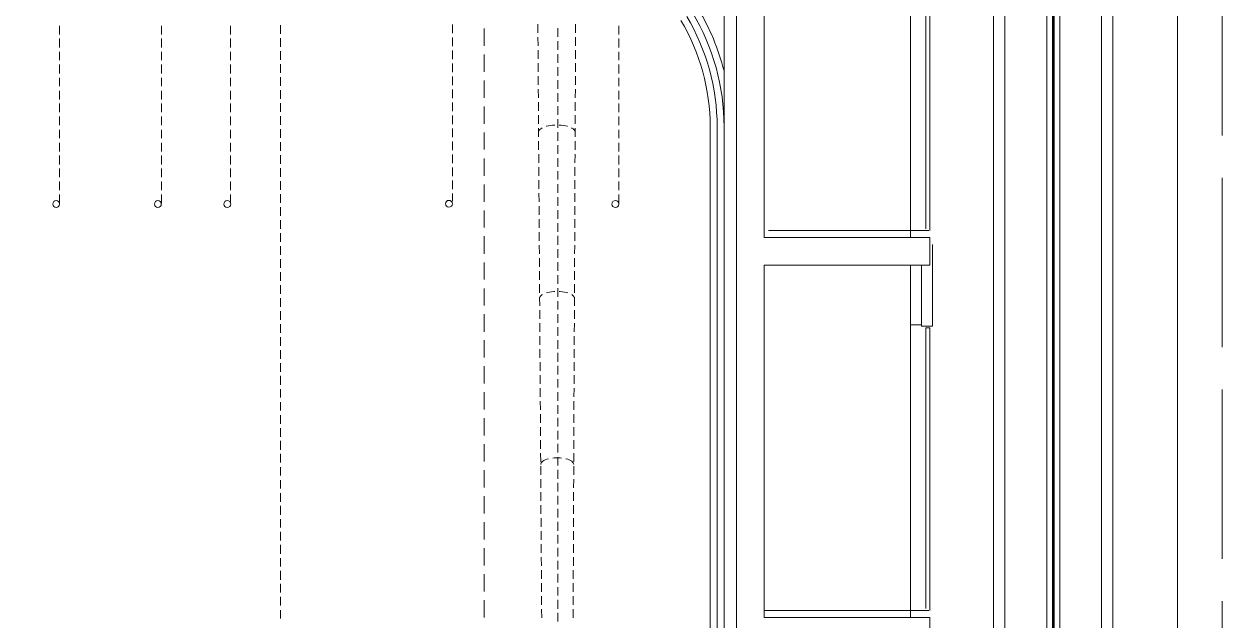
# Model space of a CAD drawing. Header units: millimetres. Extents: x 2546.3 to 2611.3, y 1346 to 1389.8.
# Drawn here: x 2594.29 to 2611.27, y 1365.52 to 1373.97 of the extents above; entities that cross this region are included whole.
import ezdxf

# ---------------------------------------------------------------- set-up
doc = ezdxf.new("R2010")
doc.units = ezdxf.units.MM
doc.linetypes.add('ACAD_ISO02W100', pattern=[15, 12, -3])
for name, color, linetype, lineweight in [('furniture', 175, 'Continuous', 5), ('projection', 145, 'Continuous', 5), ('sect3', 251, 'Continuous', 15), ('wall sections', 7, 'Continuous', 5)]:
    doc.layers.add(name, color=color, linetype=linetype, lineweight=lineweight)
doc.layers.add('sect2', color=177, linetype='Continuous')
doc.layers.add('small section', color=35, linetype='Continuous')

msp = doc.modelspace()

# ---------------------------------------------------------------- linework, layer by layer
at = {"layer": 'furniture', "linetype": 'Continuous', "lineweight": 0}
for points in [[(2594.794, 1373.941), (2594.794, 1373.818)], [(2596.237, 1373.941), (2596.237, 1373.818)], [(2597.218, 1373.941), (2597.218, 1373.818)], [(2597.926, 1373.949), (2597.926, 1373.827)], [(2600.362, 1373.958), (2600.362, 1373.835)], [(2600.812, 1373.657), (2600.812, 1373.902)], [(2601.574, 1373.839), (2601.573, 1373.962)], [(2601.855, 1373.784), (2601.855, 1373.907)], [(2602.107, 1373.839), (2602.108, 1373.962)], [(2602.719, 1373.941), (2602.719, 1373.818)], [(2594.794, 1373.757), (2594.794, 1373.634)], [(2596.237, 1373.757), (2596.237, 1373.634)], [(2597.218, 1373.757), (2597.218, 1373.634)], [(2597.926, 1373.765), (2597.926, 1373.642)], [(2600.362, 1373.773), (2600.362, 1373.651)], [(2601.575, 1373.655), (2601.574, 1373.777)], [(2601.855, 1373.6), (2601.855, 1373.723)], [(2602.107, 1373.655), (2602.107, 1373.778)], [(2602.719, 1373.757), (2602.719, 1373.634)], [(2594.794, 1373.572), (2594.794, 1373.45)], [(2596.237, 1373.572), (2596.237, 1373.45)], [(2597.218, 1373.572), (2597.218, 1373.45)], [(2597.926, 1373.581), (2597.926, 1373.458)], [(2600.362, 1373.589), (2600.362, 1373.467)], [(2600.812, 1373.289), (2600.812, 1373.534)], [(2601.577, 1373.471), (2601.575, 1373.594)], [(2601.855, 1373.416), (2601.855, 1373.538)], [(2602.106, 1373.471), (2602.106, 1373.594)], [(2602.719, 1373.572), (2602.719, 1373.45)], [(2594.794, 1373.389), (2594.794, 1373.265)], [(2596.237, 1373.389), (2596.237, 1373.265)], [(2597.218, 1373.389), (2597.218, 1373.265)], [(2597.926, 1373.396), (2597.926, 1373.274)], [(2600.362, 1373.406), (2600.362, 1373.282)], [(2601.578, 1373.287), (2601.577, 1373.409)], [(2602.105, 1373.287), (2602.106, 1373.409)], [(2602.719, 1373.389), (2602.719, 1373.265)], [(2594.794, 1373.204), (2594.794, 1373.082)], [(2596.237, 1373.204), (2596.237, 1373.082)], [(2597.218, 1373.204), (2597.218, 1373.082)], [(2597.926, 1373.212), (2597.926, 1373.09)], [(2600.362, 1373.221), (2600.362, 1373.098)], [(2601.579, 1373.103), (2601.578, 1373.225)], [(2601.855, 1373.231), (2601.855, 1373.355)], [(2602.104, 1373.103), (2602.104, 1373.225)], [(2602.719, 1373.204), (2602.719, 1373.082)], [(2597.926, 1373.029), (2597.926, 1372.905)], [(2600.362, 1373.037), (2600.362, 1372.914)], [(2600.812, 1372.92), (2600.812, 1373.166)], [(2601.58, 1372.918), (2601.579, 1373.041)], [(2601.855, 1373.048), (2601.855, 1373.17)], [(2602.103, 1372.918), (2602.104, 1373.041)], [(2594.794, 1373.02), (2594.794, 1372.897)], [(2596.237, 1373.02), (2596.237, 1372.897)], [(2597.218, 1373.02), (2597.218, 1372.897)], [(2601.581, 1372.734), (2601.58, 1372.857)], [(2601.855, 1372.864), (2601.855, 1372.986)], [(2602.103, 1372.734), (2602.103, 1372.857)], [(2602.719, 1373.02), (2602.719, 1372.897)], [(2594.794, 1372.836), (2594.794, 1372.713)], [(2596.237, 1372.836), (2596.237, 1372.713)], [(2597.218, 1372.836), (2597.218, 1372.713)], [(2597.926, 1372.844), (2597.926, 1372.722)], [(2600.362, 1372.853), (2600.362, 1372.73)], [(2600.812, 1372.552), (2600.812, 1372.797)], [(2601.855, 1372.679), (2601.855, 1372.802)], [(2602.719, 1372.836), (2602.719, 1372.713)], [(2594.794, 1372.652), (2594.794, 1372.529)], [(2596.237, 1372.652), (2596.237, 1372.529)], [(2597.218, 1372.652), (2597.218, 1372.529)], [(2597.926, 1372.66), (2597.926, 1372.537)], [(2600.362, 1372.669), (2600.362, 1372.546)], [(2601.582, 1372.55), (2601.582, 1372.672)], [(2601.69, 1372.515), (2601.695, 1372.516), (2601.722, 1372.522), (2601.75, 1372.527), (2601.78, 1372.531), (2601.811, 1372.533), (2601.811, 1372.533)], [(2601.855, 1372.495), (2601.855, 1372.618)], [(2601.873, 1372.533), (2601.873, 1372.533), (2601.904, 1372.531), (2601.934, 1372.527), (2601.963, 1372.522), (2601.989, 1372.516), (2601.994, 1372.515)], [(2602.102, 1372.55), (2602.102, 1372.672)], [(2602.719, 1372.652), (2602.719, 1372.529)], [(2594.794, 1372.467), (2594.794, 1372.345)], [(2596.237, 1372.467), (2596.237, 1372.345)], [(2597.218, 1372.467), (2597.218, 1372.345)], [(2597.926, 1372.476), (2597.926, 1372.353)], [(2600.362, 1372.484), (2600.362, 1372.362)], [(2600.812, 1372.184), (2600.812, 1372.429)], [(2601.583, 1372.435), (2601.585, 1372.447), (2601.591, 1372.459), (2601.6, 1372.47), (2601.613, 1372.481), (2601.629, 1372.491), (2601.633, 1372.493)], [(2601.583, 1372.366), (2601.583, 1372.489)], [(2601.855, 1372.311), (2601.855, 1372.433)], [(2602.051, 1372.493), (2602.055, 1372.491), (2602.072, 1372.481), (2602.085, 1372.47), (2602.094, 1372.459), (2602.099, 1372.448), (2602.101, 1372.436)], [(2602.101, 1372.366), (2602.102, 1372.489)], [(2602.719, 1372.467), (2602.719, 1372.345)], [(2594.794, 1372.283), (2594.794, 1372.16)], [(2596.237, 1372.283), (2596.237, 1372.16)], [(2597.218, 1372.283), (2597.218, 1372.16)], [(2597.926, 1372.292), (2597.926, 1372.169)], [(2600.362, 1372.3), (2600.362, 1372.177)], [(2601.584, 1372.181), (2601.584, 1372.305)], [(2601.855, 1372.126), (2601.855, 1372.249)], [(2602.101, 1372.182), (2602.101, 1372.305)], [(2602.719, 1372.283), (2602.719, 1372.16)], [(2594.794, 1372.099), (2594.794, 1371.976)], [(2596.237, 1372.099), (2596.237, 1371.976)], [(2597.218, 1372.099), (2597.218, 1371.976)], [(2597.926, 1372.107), (2597.926, 1371.985)], [(2600.362, 1372.116), (2600.362, 1371.993)], [(2600.812, 1371.815), (2600.812, 1372.061)], [(2601.586, 1371.998), (2601.585, 1372.12)], [(2601.855, 1371.942), (2601.855, 1372.065)], [(2602.099, 1371.998), (2602.1, 1372.12)], [(2602.719, 1372.099), (2602.719, 1371.976)], [(2594.794, 1371.915), (2594.794, 1371.792)], [(2596.237, 1371.915), (2596.237, 1371.792)], [(2597.218, 1371.915), (2597.218, 1371.792)], [(2597.926, 1371.923), (2597.926, 1371.8)], [(2600.362, 1371.932), (2600.362, 1371.809)], [(2601.587, 1371.813), (2601.586, 1371.936)], [(2601.855, 1371.759), (2601.855, 1371.881)], [(2602.099, 1371.813), (2602.099, 1371.936)], [(2602.719, 1371.915), (2602.719, 1371.792)], [(2594.794, 1371.731), (2594.794, 1371.608)], [(2596.237, 1371.731), (2596.237, 1371.608)], [(2597.218, 1371.731), (2597.218, 1371.608)], [(2597.926, 1371.739), (2597.926, 1371.616)], [(2600.362, 1371.748), (2600.362, 1371.625)], [(2600.812, 1371.447), (2600.812, 1371.692)], [(2601.588, 1371.629), (2601.587, 1371.752)], [(2601.855, 1371.574), (2601.855, 1371.697)], [(2602.098, 1371.629), (2602.098, 1371.752)], [(2602.719, 1371.731), (2602.719, 1371.608)], [(2594.794, 1371.547), (2594.794, 1371.421)], [(2596.237, 1371.547), (2596.237, 1371.421)], [(2597.218, 1371.547), (2597.218, 1371.421)], [(2597.926, 1371.555), (2597.926, 1371.432)], [(2600.362, 1371.564), (2600.362, 1371.454)], [(2601.589, 1371.445), (2601.588, 1371.568)], [(2601.855, 1371.39), (2601.855, 1371.513)], [(2602.097, 1371.445), (2602.098, 1371.568)], [(2602.719, 1371.547), (2602.719, 1371.421)], [(2597.926, 1371.371), (2597.926, 1371.248)], [(2601.59, 1371.261), (2601.59, 1371.383)], [(2601.855, 1371.206), (2601.855, 1371.328)], [(2602.097, 1371.261), (2602.097, 1371.384)], [(2597.926, 1371.187), (2597.926, 1371.064)], [(2600.812, 1371.079), (2600.812, 1371.324)], [(2601.591, 1371.076), (2601.591, 1371.2)], [(2602.095, 1371.076), (2602.096, 1371.2)], [(2597.926, 1371.002), (2597.926, 1370.88)], [(2601.593, 1370.893), (2601.592, 1371.015)], [(2601.855, 1371.022), (2601.855, 1371.144)], [(2602.095, 1370.893), (2602.095, 1371.015)], [(2597.926, 1370.818), (2597.926, 1370.695)], [(2600.812, 1370.71), (2600.812, 1370.956)], [(2601.594, 1370.708), (2601.593, 1370.831)], [(2601.855, 1370.837), (2601.855, 1370.961)], [(2602.094, 1370.708), (2602.095, 1370.831)], [(2601.595, 1370.524), (2601.594, 1370.647)], [(2601.855, 1370.653), (2601.855, 1370.776)], [(2602.093, 1370.524), (2602.094, 1370.647)], [(2597.926, 1370.634), (2597.926, 1370.511)], [(2600.812, 1370.342), (2600.812, 1370.587)], [(2601.855, 1370.469), (2601.855, 1370.592)], [(2597.926, 1370.45), (2597.926, 1370.327)], [(2601.596, 1370.34), (2601.595, 1370.463)], [(2601.855, 1370.285), (2601.855, 1370.408)], [(2602.093, 1370.34), (2602.093, 1370.463)], [(2597.926, 1370.266), (2597.926, 1370.143)], [(2600.812, 1369.974), (2600.812, 1370.219)], [(2601.597, 1370.156), (2601.596, 1370.278)], [(2601.693, 1370.155), (2601.712, 1370.161), (2601.739, 1370.167), (2601.768, 1370.171), (2601.798, 1370.174), (2601.814, 1370.175)], [(2601.855, 1370.101), (2601.855, 1370.223)], [(2601.875, 1370.175), (2601.891, 1370.174), (2601.921, 1370.171), (2601.95, 1370.167), (2601.977, 1370.161), (2601.996, 1370.156)], [(2602.091, 1370.156), (2602.092, 1370.278)], [(2597.926, 1370.082), (2597.926, 1369.959)], [(2601.599, 1369.971), (2601.597, 1370.095)], [(2601.598, 1370.078), (2601.6, 1370.09), (2601.606, 1370.103), (2601.615, 1370.114), (2601.629, 1370.125), (2601.637, 1370.131)], [(2601.855, 1369.917), (2601.855, 1370.039)], [(2602.052, 1370.131), (2602.061, 1370.125), (2602.074, 1370.114), (2602.084, 1370.103), (2602.089, 1370.091), (2602.091, 1370.078)], [(2602.091, 1369.971), (2602.091, 1370.095)], [(2597.926, 1369.897), (2597.926, 1369.775)], [(2600.812, 1369.605), (2600.812, 1369.851)], [(2601.6, 1369.787), (2601.599, 1369.91)], [(2601.855, 1369.732), (2601.855, 1369.855)], [(2602.09, 1369.787), (2602.091, 1369.91)], [(2597.926, 1369.713), (2597.926, 1369.59)], [(2601.601, 1369.603), (2601.6, 1369.726)], [(2601.855, 1369.548), (2601.855, 1369.671)], [(2602.089, 1369.603), (2602.09, 1369.726)], [(2597.926, 1369.529), (2597.926, 1369.406)], [(2600.812, 1369.237), (2600.812, 1369.483)], [(2601.602, 1369.419), (2601.601, 1369.542)], [(2601.855, 1369.364), (2601.855, 1369.487)], [(2602.089, 1369.419), (2602.089, 1369.542)], [(2597.926, 1369.345), (2597.926, 1369.222)], [(2601.603, 1369.235), (2601.603, 1369.358)], [(2601.855, 1369.18), (2601.855, 1369.303)], [(2602.088, 1369.235), (2602.089, 1369.358)], [(2597.926, 1369.161), (2597.926, 1369.038)], [(2601.604, 1369.051), (2601.604, 1369.173)], [(2601.855, 1368.996), (2601.855, 1369.119)], [(2602.087, 1369.051), (2602.088, 1369.173)], [(2597.926, 1368.977), (2597.926, 1368.854)], [(2600.812, 1368.869), (2600.812, 1369.114)], [(2601.605, 1368.866), (2601.605, 1368.989)], [(2602.086, 1368.866), (2602.087, 1368.989)], [(2597.926, 1368.792), (2597.926, 1368.67)], [(2601.607, 1368.682), (2601.606, 1368.805)], [(2601.855, 1368.812), (2601.855, 1368.934)], [(2602.085, 1368.682), (2602.086, 1368.805)], [(2600.812, 1368.5), (2600.812, 1368.746)], [(2601.608, 1368.499), (2601.607, 1368.621)], [(2601.855, 1368.627), (2601.855, 1368.75)], [(2602.085, 1368.499), (2602.085, 1368.621)], [(2597.926, 1368.608), (2597.926, 1368.486)], [(2601.855, 1368.443), (2601.855, 1368.566)], [(2597.926, 1368.424), (2597.926, 1368.301)], [(2600.812, 1368.132), (2600.812, 1368.378)], [(2601.609, 1368.314), (2601.608, 1368.437)], [(2601.855, 1368.259), (2601.855, 1368.382)], [(2602.084, 1368.314), (2602.085, 1368.437)], [(2597.926, 1368.24), (2597.926, 1368.117)], [(2601.61, 1368.13), (2601.609, 1368.253)], [(2601.855, 1368.075), (2601.855, 1368.198)], [(2602.083, 1368.13), (2602.084, 1368.253)], [(2597.926, 1368.056), (2597.926, 1367.933)], [(2600.812, 1367.764), (2600.812, 1368.009)], [(2601.612, 1367.946), (2601.61, 1368.068)], [(2601.855, 1367.891), (2601.855, 1368.014)], [(2602.082, 1367.946), (2602.083, 1368.068)], [(2597.926, 1367.872), (2597.926, 1367.749)], [(2601.613, 1367.762), (2601.612, 1367.884)], [(2601.613, 1367.721), (2601.615, 1367.733), (2601.62, 1367.745), (2601.629, 1367.757), (2601.642, 1367.768), (2601.657, 1367.778), (2601.677, 1367.788), (2601.698, 1367.797), (2601.722, 1367.803), (2601.725, 1367.804)], [(2601.786, 1367.815), (2601.803, 1367.817), (2601.833, 1367.819), (2601.862, 1367.819), (2601.891, 1367.817), (2601.908, 1367.815)], [(2601.855, 1367.707), (2601.855, 1367.829)], [(2601.969, 1367.804), (2601.973, 1367.804), (2601.997, 1367.797), (2602.018, 1367.788), (2602.037, 1367.778), (2602.052, 1367.768), (2602.065, 1367.757), (2602.074, 1367.745), (2602.08, 1367.733), (2602.081, 1367.721)], [(2602.082, 1367.762), (2602.082, 1367.884)], [(2597.926, 1367.687), (2597.926, 1367.565)], [(2600.812, 1367.395), (2600.812, 1367.641)], [(2601.614, 1367.577), (2601.613, 1367.7)], [(2601.855, 1367.522), (2601.855, 1367.645)], [(2602.081, 1367.577), (2602.081, 1367.7)], [(2597.926, 1367.503), (2597.926, 1367.381)], [(2601.615, 1367.393), (2601.614, 1367.516)], [(2601.855, 1367.338), (2601.855, 1367.461)], [(2602.08, 1367.393), (2602.081, 1367.516)], [(2597.926, 1367.319), (2597.926, 1367.196)], [(2600.812, 1367.027), (2600.812, 1367.273)], [(2601.616, 1367.209), (2601.616, 1367.332)], [(2601.855, 1367.154), (2601.855, 1367.277)], [(2602.079, 1367.209), (2602.08, 1367.332)], [(2597.926, 1367.135), (2597.926, 1367.012)], [(2601.617, 1367.025), (2601.617, 1367.148)], [(2601.855, 1366.97), (2601.855, 1367.093)], [(2602.078, 1367.025), (2602.079, 1367.148)], [(2597.926, 1366.95), (2597.926, 1366.828)], [(2601.618, 1366.841), (2601.618, 1366.963)], [(2602.078, 1366.841), (2602.078, 1366.963)], [(2597.926, 1366.767), (2597.926, 1366.644)], [(2600.812, 1366.658), (2600.812, 1366.904)], [(2601.62, 1366.657), (2601.619, 1366.779)], [(2601.855, 1366.785), (2601.855, 1366.909)], [(2602.077, 1366.657), (2602.077, 1366.779)], [(2597.926, 1366.583), (2597.926, 1366.459)], [(2601.621, 1366.472), (2601.62, 1366.595)], [(2601.855, 1366.602), (2601.855, 1366.724)], [(2602.076, 1366.472), (2602.077, 1366.595)], [(2600.812, 1366.29), (2600.812, 1366.536)], [(2601.622, 1366.288), (2601.621, 1366.411)], [(2601.855, 1366.417), (2601.855, 1366.54)], [(2602.076, 1366.288), (2602.076, 1366.411)], [(2597.926, 1366.398), (2597.926, 1366.276)], [(2601.855, 1366.233), (2601.855, 1366.356)], [(2597.926, 1366.214), (2597.926, 1366.091)], [(2600.812, 1365.922), (2600.812, 1366.167)], [(2601.623, 1366.104), (2601.622, 1366.227)], [(2601.855, 1366.049), (2601.855, 1366.172)], [(2602.075, 1366.104), (2602.075, 1366.227)], [(2597.926, 1366.03), (2597.926, 1365.907)], [(2601.624, 1365.92), (2601.623, 1366.043)], [(2601.855, 1365.865), (2601.855, 1365.987)], [(2602.074, 1365.92), (2602.075, 1366.043)], [(2597.926, 1365.846), (2597.926, 1365.723)], [(2600.812, 1365.553), (2600.812, 1365.799)], [(2601.625, 1365.736), (2601.625, 1365.859)], [(2601.855, 1365.68), (2601.855, 1365.804)], [(2602.073, 1365.736), (2602.073, 1365.859)], [(2597.926, 1365.661), (2597.926, 1365.539)], [(2601.627, 1365.552), (2601.626, 1365.674)], [(2601.855, 1365.497), (2601.855, 1365.619)], [(2602.072, 1365.552), (2602.073, 1365.674)]]:
    msp.add_lwpolyline(points, dxfattribs=at)
for centre in [(2594.745, 1371.414), (2596.187, 1371.414), (2597.17, 1371.414), (2600.313, 1371.417), (2602.671, 1371.414)]:
    msp.add_circle(centre, 0.0486, dxfattribs=at)
at = {"layer": 'projection', "color": 7, "linetype": 'ACAD_ISO02W100', "ltscale": 0.2}
msp.add_lwpolyline([(2546.397, 1389.787), (2611.271, 1389.787), (2611.271, 1347.605), (2546.397, 1347.605)], close=True, dxfattribs=at)
at = {"layer": 'sect2', "linetype": 'Continuous', "lineweight": 0}
for points in [[(2604.843, 1371.037), (2607.113, 1371.037)], [(2606.854, 1370.938), (2606.854, 1371.037)], [(2604.782, 1365.654), (2607.113, 1365.654)], [(2606.854, 1365.556), (2606.854, 1365.654)]]:
    msp.add_lwpolyline(points, dxfattribs=at)
at = {"layer": 'sect3', "linetype": 'Continuous', "lineweight": 0}
for points in [[(2608.879, 1349.211), (2608.879, 1382.275)], [(2608.787, 1380.539), (2608.787, 1350.587)], [(2608.868, 1380.539), (2608.868, 1350.587)], [(2608.891, 1380.539), (2608.891, 1350.587)], [(2608.971, 1380.539), (2608.971, 1350.587)], [(2608.033, 1379.827), (2608.033, 1353.044)], [(2608.194, 1379.827), (2608.194, 1353.044)], [(2609.564, 1379.885), (2609.564, 1353.044)], [(2609.724, 1379.885), (2609.724, 1353.044)], [(2606.854, 1375.083), (2606.854, 1371.037)], [(2604.114, 1364.79), (2604.114, 1372.508)], [(2606.854, 1369.7), (2606.854, 1365.654)]]:
    msp.add_lwpolyline(points, dxfattribs=at)
for radius, start, end in [(3.045, 0, 30.8551), (3.143, 0, 30.976), (3.241, 14.1394, 31.0913)]:
    msp.add_arc((2601.069, 1372.508), radius, start, end, dxfattribs=at)
at = {"layer": 'small section', "linetype": 'Continuous', "lineweight": 0}
for points in [[(2604.212, 1364.79), (2604.212, 1380.584)], [(2607.07, 1375.041), (2607.07, 1371.064)], [(2607.128, 1375.041), (2607.128, 1371.037)], [(2604.015, 1364.79), (2604.015, 1372.507)], [(2607.168, 1369.681), (2607.168, 1370.84)], [(2606.854, 1370.546), (2606.854, 1369.7)], [(2607.011, 1370.546), (2607.011, 1369.7)], [(2606.854, 1369.7), (2607.011, 1369.7)], [(2607.011, 1369.7), (2607.011, 1369.681)], [(2607.011, 1369.681), (2607.149, 1369.681)], [(2607.128, 1369.658), (2607.07, 1369.658)], [(2607.07, 1369.658), (2607.07, 1365.681)], [(2607.128, 1369.658), (2607.128, 1365.654)], [(2607.149, 1369.681), (2607.168, 1369.681)], [(2606.854, 1365.556), (2606.854, 1365.654)]]:
    msp.add_lwpolyline(points, dxfattribs=at)
msp.add_arc((2601.069, 1372.508), 2.946, 0, 30.7233, dxfattribs=at)
at = {"layer": 'wall sections', "linetype": 'Continuous', "lineweight": 0}
for points in [[(2610.639, 1388.481), (2610.639, 1359.485)], [(2604.389, 1371.037), (2604.389, 1376.243)], [(2604.782, 1370.938), (2604.782, 1375.752)], [(2604.389, 1364.888), (2604.389, 1371.037)], [(2604.782, 1370.938), (2607.128, 1370.938)], [(2607.128, 1370.546), (2607.128, 1370.938)], [(2604.782, 1365.556), (2604.782, 1370.546)], [(2604.782, 1370.546), (2607.128, 1370.546)], [(2604.782, 1365.556), (2607.128, 1365.556)], [(2607.128, 1365.163), (2607.128, 1365.556)]]:
    msp.add_lwpolyline(points, dxfattribs=at)

doc.saveas('drawing.dxf')
